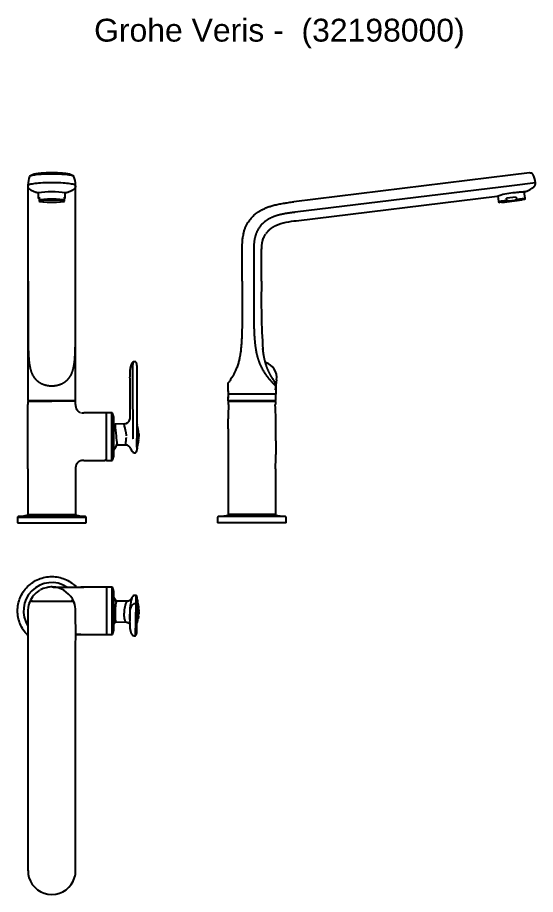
# Model space of a CAD drawing. Header units: millimetres. Extents: x 1617 to 5774, y 11446 to 13973.
# Drawn here: x 1617 to 2071, y 13205 to 13973 of the extents above; entities that cross this region are included whole.
import ezdxf
from ezdxf.enums import TextEntityAlignment as Align

# ---------------------------------------------------------------- set-up
doc = ezdxf.new("R2010")
doc.units = ezdxf.units.MM
doc.layers.get('0').update_dxf_attribs({"color": 250})
doc.styles.add('SEACAD_arial_ttf', font='Arial.ttf')

# ---------------------------------------------------------------- blocks, each defined once
blk = doc.blocks.new('1')
at = {"linetype": 'Continuous'}
for p, q in [((1626.14, 13826.62), (1626.14, 13803.33)), ((1667.83, 13803.33), (1667.83, 13826.62)), ((1635.19, 13819.71), (1635.19, 13815.38)), ((1635.99, 13815.9), (1635.99, 13814.1)), ((1635.99, 13814.1), (1635.99, 13813.03)), ((1635.99, 13813.03), (1635.99, 13812.4)), ((1657.99, 13814.1), (1657.99, 13815.9)), ((1657.99, 13813.03), (1657.99, 13814.1)), ((1657.99, 13812.4), (1657.99, 13813.03)), ((1658.79, 13815.38), (1658.79, 13819.71)), ((1635.99, 13812.4), (1636.48, 13812.12)), ((1657.49, 13812.12), (1657.99, 13812.4)), ((1626.14, 13766.71), (1626.14, 13742.32)), ((1626.14, 13766.7), (1626.14, 13766.7)), ((1667.83, 13766.7), (1667.83, 13766.7)), ((1667.83, 13742.32), (1667.83, 13766.7)), ((1626.14, 13742.32), (1626.14, 13643.33)), ((1667.83, 13643.33), (1667.83, 13742.32)), ((1720.29, 13671.78), (1719.26, 13671.8)), ((1721.86, 13615.97), (1721.75, 13659.28)), ((1715.2, 13657.48), (1715.28, 13621.73)), ((1717.72, 13655.91), (1717.84, 13604.26)), ((1626.14, 13643.33), (1626.14, 13637.95)), ((1626.14, 13636.85), (1626.14, 13634.21)), ((1626.44, 13637.65), (1650.51, 13637.65)), ((1626.44, 13637.15), (1646.98, 13637.15)), ((1650.42, 13637.65), (1626.64, 13637.65)), ((1626.64, 13637.65), (1626.64, 13637.15)), ((1667.53, 13637.15), (1646.98, 13637.15)), ((1667.83, 13637.65), (1650.51, 13637.65)), ((1667.34, 13637.15), (1667.34, 13637.65)), ((1667.83, 13637.65), (1667.83, 13643.33)), ((1667.83, 13634.21), (1667.83, 13636.85)), ((1626.13, 13578.08), (1626.14, 13634.21)), ((1694.69, 13627), (1675.07, 13627)), ((1694.99, 13585.55), (1694.99, 13626.75)), ((1699.7, 13626.95), (1695.19, 13626.95)), ((1699.7, 13585.35), (1699.7, 13626.95)), ((1701.33, 13589.15), (1701.33, 13623.14)), ((1710.49, 13617.29), (1702.73, 13617.02)), ((1723.05, 13609.26), (1723.07, 13609.01)), ((1723.07, 13609.01), (1723.11, 13608.37)), ((1723.11, 13608.37), (1723.13, 13608.12)), ((1723.13, 13608.12), (1723.16, 13607.49)), ((1723.16, 13607.49), (1723.17, 13607.24)), ((1723.17, 13607.24), (1723.19, 13606.22)), ((1723.19, 13606.3), (1723.19, 13606.22)), ((1704.59, 13599.11), (1711.75, 13598.86)), ((1719.39, 13592.12), (1720.41, 13592.14)), ((1675.07, 13585.29), (1693.49, 13585.29)), ((1693.49, 13585.51), (1693.49, 13585.29)), ((1693.49, 13585.51), (1694.69, 13585.51)), ((1694.69, 13585.51), (1693.49, 13585.51)), ((1695.19, 13585.35), (1699.7, 13585.35)), ((1626.13, 13578.08), (1626.13, 13537.96)), ((1667.83, 13578.08), (1667.83, 13537.92)), ((1626.11, 13537.29), (1622.34, 13536.42)), ((1626.13, 13537.97), (1626.18, 13537.65)), ((1626.18, 13537.65), (1626.18, 13537.3)), ((1667.79, 13537.65), (1667.83, 13537.92)), ((1667.79, 13537.3), (1667.79, 13537.65)), ((1667.83, 13537.92), (1667.83, 13537.92)), ((1671.63, 13536.42), (1667.87, 13537.28)), ((1676.99, 13535.35), (1616.98, 13535.35)), ((1616.98, 13535.35), (1616.98, 13530.65)), ((1616.98, 13530.65), (1676.99, 13530.65)), ((1675.99, 13536.35), (1617.99, 13536.35)), ((1622.34, 13536.43), (1622.34, 13536.35)), ((1671.64, 13536.35), (1671.64, 13536.43)), ((1676.99, 13530.65), (1676.99, 13535.35))]:
    blk.add_line(p, q, dxfattribs=at)
for centre, radius, start, end in [((1634.3, 13825.08), 11.21, 96.49759, 126.26674), ((1659.7, 13825.15), 11.13, 53.63017, 83.60549), ((1651.05, 13825.72), 24.93, 160.604, 177.97192), ((1644.91, 13826.1), 22.93, 1.26703, 20.15734), ((1646.98, 13744.87), 75.68, 80.7625, 99.23748), ((22043.71, 13785.03), 20417.58, 179.948626, 180.051436), ((-18789.49, 13785.03), 20457.33, 359.948666, 0.051276), ((1719.2, 13669.88), 1.92, 87.94868, 130.88616), ((1720.31, 13671.51), 0.266, 29.66022, 94.29233), ((1626.44, 13637.95), 0.3, 180.15475, 270.0024), ((1626.44, 13636.85), 0.3, 90, 180), ((1651.3, 13667.8), 30.16, 261.77315, 268.49205), ((1667.53, 13636.85), 0.3, 0, 90), ((1694.69, 13626.7), 0.3, 0, 90), ((1695.19, 13626.75), 0.2, 90, 180), ((1699.7, 13626.55), 0.4, 29.24555, 90), ((1690.02, 13621.12), 11.5, 10.40237, 29.24555), ((1701.03, 13623.14), 0.3, 0, 10.40237), ((1710.34, 13622.26), 4.97, 272.87782, 350.74351), ((1686.3, 13606.13), 19, 32.15325, 37.69417), ((1804.73, 13620.83), 102.44, 182.29369, 187.85604), ((1702.7, 13616.77), 0.305, 90.05425, 168.82366), ((1691.05, 13607.61), 21.76, 26.39008, 26.40972), ((1721.48, 13616.18), 0.299, 28.37937, 56.45367), ((1687.17, 13606.07), 36.02, 5.08321, 16.28336), ((1654.56, 13610.57), 67.45, 4.60411, 4.82952), ((1686.86, 13606.31), 36.26, 9.53941, 15.47399), ((1770.28, 13612.57), 67.27, 184.90221, 191.39697), ((2368.28, 13605.57), 646.77, 179.83928, 180.0818), ((1687.04, 13606.04), 36.15, 356.41468, 0.13713), ((1686.32, 13606.13), 36.87, 359.71626, 0.13658), ((1686.3, 13606.13), 19, 322.30583, 340.66891), ((1711.58, 13593.85), 5, 18.03844, 88.45665), ((1686.56, 13606.09), 36.63, 344.23793, 353.02204), ((1686.32, 13606.13), 36.87, 352.98766, 355.67201), ((1721.99, 13596.99), 5.89, 195.0806, 229.05305), ((1719.3, 13594), 1.87, 228.73297, 272.57554), ((1721.48, 13596.13), 0.296, 267.61379, 340.53756), ((1721.66, 13596.05), 0.0917, 334.64734, 334.76984), ((1721.24, 13596.38), 0.621, 327.61521, 343.95839), ((1695.19, 13585.55), 0.2, 180, 270), ((1699.7, 13585.75), 0.4, 270, 330.75445), ((1690.02, 13591.17), 11.5, 330.75445, 349.59763), ((1701.03, 13589.15), 0.3, 349.59763, 0)]:
    blk.add_arc(centre, radius, start, end, dxfattribs=at)
for centre, major_axis, ratio, start_param, end_param in [((1646.98, 13815.38), (11.8, 0), 0.121869, 2.77125, 3.511935), ((1646.98, 13812.72), (-11.3, 0), 0.121869, 3.372534, 6.052244), ((1646.98, 13815.38), (-11.8, 0), 0.121869, 2.77125, 3.511935), ((1717.95, 13657.78), (0, -13.56), 0.017125, 3.156106, 4.850968), ((1721.69, 13606.13), (0, -10.75), 0.017125, 3.280126, 4.595091), ((1721.69, 13606.13), (0, -10.75), 0.017125, -3.487442, -3.240713), ((1718.07, 13606.14), (0, 1.89), 1, 3.01988, 3.141346), ((1721.57, 13596.1), (-0.168, 0.109), 0.992402, 3.132545, 3.443699), ((1721.56, 13596.09), (-0.182, 0.082), 0.966545, 3.132391, 3.291496)]:
    blk.add_ellipse(centre, major_axis=major_axis, ratio=ratio, start_param=start_param, end_param=end_param, dxfattribs=at)
for major_axis in [(10.75, 0), (10.05, 0)]:
    blk.add_ellipse((1646.98, 13812.4), major_axis=major_axis, ratio=0.121869, dxfattribs=at)
for points, degree, knots in [([(1666.44, 13834), (1666.23, 13834.22), (1665.12, 13834.74), (1661.19, 13835.45), (1654.68, 13835.98), (1646.98, 13836.17), (1639.3, 13835.98), (1632.78, 13835.45), (1628.85, 13834.74), (1627.74, 13834.22), (1627.53, 13834)], 3, [0.0371628, 0.0371628, 0.0371628, 0.0371628, 0.125, 0.25, 0.375, 0.5, 0.625, 0.75, 0.875, 0.9628375, 0.9628375, 0.9628375, 0.9628375]), ([(1660.97, 13836.21), (1660.37, 13836.32), (1658.27, 13836.63), (1653.61, 13837.01), (1646.98, 13837.17), (1640.36, 13837.01), (1635.7, 13836.63), (1633.6, 13836.32), (1633, 13836.21)], 3, [0.1886373, 0.1886373, 0.1886373, 0.1886373, 0.25, 0.375, 0.5, 0.625, 0.75, 0.8113626, 0.8113626, 0.8113626, 0.8113626]), ([(1634.84, 13819.56), (1634.72, 13819.59), (1634.6, 13819.62), (1634.24, 13819.72), (1634, 13819.78), (1633.29, 13819.99), (1632.82, 13820.13), (1631.88, 13820.46), (1631.42, 13820.63), (1630.51, 13821.01), (1630.06, 13821.22), (1629.4, 13821.56), (1629.18, 13821.68), (1628.86, 13821.88), (1628.75, 13821.94), (1628.54, 13822.08), (1628.44, 13822.15), (1628.13, 13822.37), (1627.94, 13822.52), (1627.56, 13822.84), (1627.38, 13823.01), (1627.16, 13823.24), (1627.12, 13823.29), (1627.04, 13823.39), (1627, 13823.44), (1626.89, 13823.58), (1626.81, 13823.68), (1626.61, 13823.99), (1626.5, 13824.21), (1626.38, 13824.51), (1626.36, 13824.57), (1626.32, 13824.69), (1626.3, 13824.75), (1626.26, 13824.93), (1626.23, 13825.05), (1626.19, 13825.29), (1626.18, 13825.42), (1626.16, 13825.66), (1626.15, 13825.79), (1626.15, 13825.91)], 3, [0, 0, 0, 0, 0.031506, 0.031506, 0.096072, 0.096072, 0.225205, 0.225205, 0.354337, 0.354337, 0.48347, 0.48347, 0.548036, 0.548036, 0.580319, 0.580319, 0.612602, 0.612602, 0.677169, 0.677169, 0.741735, 0.741735, 0.757877, 0.757877, 0.774018, 0.774018, 0.806301, 0.806301, 0.870867, 0.870867, 0.887009, 0.887009, 0.903151, 0.903151, 0.935434, 0.935434, 0.967717, 0.967717, 1, 1, 1, 1]), ([(1667.82, 13825.91), (1667.82, 13825.79), (1667.81, 13825.66), (1667.79, 13825.42), (1667.78, 13825.29), (1667.74, 13825.05), (1667.71, 13824.93), (1667.67, 13824.75), (1667.65, 13824.69), (1667.61, 13824.57), (1667.59, 13824.51), (1667.47, 13824.21), (1667.36, 13823.99), (1667.16, 13823.68), (1667.08, 13823.58), (1666.97, 13823.44), (1666.93, 13823.39), (1666.85, 13823.29), (1666.81, 13823.24), (1666.59, 13823.01), (1666.41, 13822.84), (1666.03, 13822.52), (1665.84, 13822.37), (1665.53, 13822.15), (1665.43, 13822.08), (1665.22, 13821.94), (1665.11, 13821.88), (1664.79, 13821.68), (1664.57, 13821.56), (1663.91, 13821.22), (1663.46, 13821.01), (1662.55, 13820.63), (1662.09, 13820.46), (1661.15, 13820.13), (1660.68, 13819.99), (1659.97, 13819.78), (1659.73, 13819.72), (1659.37, 13819.62), (1659.25, 13819.59), (1659.13, 13819.56)], 3, [0, 0, 0, 0, 0.032283, 0.032283, 0.064566, 0.064566, 0.096849, 0.096849, 0.112991, 0.112991, 0.129132, 0.129132, 0.193698, 0.193698, 0.225982, 0.225982, 0.242123, 0.242123, 0.258265, 0.258265, 0.322831, 0.322831, 0.387397, 0.387397, 0.41968, 0.41968, 0.451963, 0.451963, 0.516529, 0.516529, 0.645662, 0.645662, 0.774794, 0.774794, 0.903926, 0.903926, 0.968492, 0.968492, 1, 1, 1, 1]), ([(1634.84, 13819.56), (1634.72, 13819.49), (1634.71, 13819.38), (1634.84, 13819.15), (1634.98, 13819.03), (1635.18, 13818.89)], 3, [0, 0, 0, 0, 0.125, 0.125, 0.233479, 0.233479, 0.233479, 0.233479]), ([(1658.79, 13818.89), (1659, 13819.03), (1659.13, 13819.15), (1659.26, 13819.38), (1659.25, 13819.49), (1659.13, 13819.56)], 3, [0.7661813, 0.7661813, 0.7661813, 0.7661813, 0.875, 0.875, 1, 1, 1, 1]), ([(1626.19, 13742.33), (1626.19, 13741), (1626.19, 13738.32), (1626.19, 13734.28), (1626.19, 13728.97), (1626.19, 13722.25), (1626.2, 13715.57), (1626.2, 13708.89), (1626.21, 13702.21), (1626.23, 13695.51), (1626.28, 13688.83), (1626.38, 13682.2), (1626.63, 13675.65), (1627.2, 13669.31), (1628.45, 13663.42), (1630.81, 13658.26), (1634.68, 13654.07), (1639.08, 13651.8), (1642.93, 13650.89), (1645.62, 13650.68), (1646.98, 13650.68)], 5, [0, 0, 0, 0, 0, 0, 0.0625, 0.125, 0.1875, 0.25, 0.3125, 0.375, 0.4375, 0.5, 0.5625, 0.625, 0.6875, 0.75, 0.8125, 0.875, 0.9375, 1, 1, 1, 1, 1, 1]), ([(1646.98, 13650.68), (1648.35, 13650.68), (1651.04, 13650.89), (1654.89, 13651.8), (1659.29, 13654.07), (1663.16, 13658.26), (1665.52, 13663.42), (1666.77, 13669.31), (1667.34, 13675.65), (1667.59, 13682.2), (1667.69, 13688.83), (1667.74, 13695.51), (1667.76, 13702.21), (1667.77, 13708.89), (1667.77, 13715.57), (1667.78, 13722.25), (1667.78, 13728.97), (1667.78, 13734.28), (1667.78, 13738.32), (1667.78, 13741), (1667.78, 13742.33)], 5, [0, 0, 0, 0, 0, 0, 0.0625, 0.125, 0.1875, 0.25, 0.3125, 0.375, 0.4375, 0.5, 0.5625, 0.625, 0.6875, 0.75, 0.8125, 0.875, 0.9375, 1, 1, 1, 1, 1, 1]), ([(1717.95, 13671.34), (1717.86, 13671.26), (1717.65, 13671.08), (1717.31, 13670.7), (1716.95, 13670.21), (1716.63, 13669.64), (1716.35, 13668.99), (1716.1, 13668.24), (1715.87, 13667.38), (1715.68, 13666.36), (1715.51, 13665.16), (1715.37, 13663.7), (1715.26, 13661.91), (1715.22, 13660.38), (1715.2, 13659.25), (1715.2, 13658.67), (1715.2, 13658.18), (1715.19, 13657.9), (1715.19, 13657.78)], 3, [0, 0, 0, 0, 0.021359, 0.062188, 0.104515, 0.149774, 0.199229, 0.254282, 0.316593, 0.388331, 0.472845, 0.573887, 0.697561, 0.854701, 0.89986, 0.935761, 0.977347, 1, 1, 1, 1]), ([(1721.75, 13659.28), (1721.75, 13659.44), (1721.75, 13659.78), (1721.75, 13660.37), (1721.74, 13661.04), (1721.74, 13661.73), (1721.74, 13662.42), (1721.73, 13663.1), (1721.72, 13663.77), (1721.71, 13664.41), (1721.71, 13665.03), (1721.7, 13665.61), (1721.69, 13666.16), (1721.68, 13666.67), (1721.66, 13667.14), (1721.65, 13667.57), (1721.64, 13667.97), (1721.62, 13668.33), (1721.6, 13668.67), (1721.58, 13668.97), (1721.55, 13669.26), (1721.52, 13669.52), (1721.47, 13669.77), (1721.41, 13670), (1721.33, 13670.25), (1721.21, 13670.51), (1721.05, 13670.83), (1720.82, 13671.22), (1720.65, 13671.48), (1720.54, 13671.65)], 3, [0, 0, 0, 0, 0.02537, 0.063013, 0.103274, 0.14513, 0.188161, 0.232031, 0.276503, 0.321397, 0.366578, 0.41194, 0.457401, 0.502902, 0.54841, 0.593928, 0.639533, 0.685468, 0.732437, 0.782939, 0.822486, 0.851723, 0.872453, 0.890559, 0.906693, 0.922521, 0.942634, 0.968503, 1, 1, 1, 1]), ([(1667.83, 13634.21), (1667.83, 13633.97), (1667.83, 13633.48), (1667.87, 13632.74), (1667.96, 13632.14), (1668.06, 13631.66), (1668.16, 13631.31), (1668.28, 13630.96), (1668.43, 13630.62), (1668.59, 13630.29), (1668.77, 13629.97), (1668.97, 13629.67), (1669.19, 13629.37), (1669.38, 13629.14), (1669.55, 13628.96), (1669.68, 13628.83), (1669.81, 13628.7), (1669.99, 13628.53), (1670.22, 13628.34), (1670.52, 13628.12), (1670.83, 13627.92), (1671.15, 13627.74), (1671.48, 13627.58), (1671.82, 13627.44), (1672.08, 13627.35), (1672.24, 13627.3), (1672.27, 13627.29)], 3, [0, 0, 0, 0, 0.0625, 0.125, 0.1875, 0.21875, 0.25, 0.28125, 0.3125, 0.34375, 0.375, 0.40625, 0.4375, 0.46875, 0.484375, 0.5, 0.515625, 0.53125, 0.5625, 0.59375, 0.625, 0.65625, 0.6875, 0.71875, 0.75, 0.7595854, 0.7595854, 0.7595854, 0.7595854]), ([(1673.14, 13627.1), (1673.3, 13627.08), (1673.69, 13627.03), (1674.33, 13627), (1674.82, 13627), (1675.07, 13627)], 3, [0.8356736, 0.8356736, 0.8356736, 0.8356736, 0.875, 0.9375, 1, 1, 1, 1]), ([(1702.73, 13617.03), (1702.72, 13617.05), (1702.71, 13617.07), (1702.7, 13617.07), (1702.7, 13617.07)], 3, [0.83979767, 0.83979767, 0.83979767, 0.83979767, 0.87991799, 0.8979107, 0.8979107, 0.8979107, 0.8979107]), ([(1712.43, 13606.77), (1712.43, 13606.95), (1712.42, 13607.3), (1712.38, 13607.95), (1712.26, 13608.91), (1712.06, 13609.89), (1711.83, 13610.79), (1711.68, 13611.37), (1711.54, 13611.9), (1711.35, 13612.59), (1711.02, 13613.79), (1710.72, 13615.1), (1710.55, 13616.15), (1710.49, 13616.71), (1710.48, 13617), (1710.48, 13617.17), (1710.48, 13617.23), (1710.49, 13617.26)], 3, [0, 0, 0, 0, 0.035656, 0.071674, 0.133057, 0.229925, 0.276474, 0.327573, 0.35908, 0.396295, 0.487075, 0.653755, 0.760339, 0.860969, 0.921315, 0.95374, 1, 1, 1, 1]), ([(1721.67, 13616.74), (1721.67, 13616.76), (1721.67, 13616.78), (1721.67, 13616.78), (1721.67, 13616.78)], 3, [0, 0, 0, 0, 0.2932318, 0.4109977, 0.4109977, 0.4109977, 0.4109977]), ([(1711.75, 13598.84), (1711.75, 13598.85), (1711.75, 13598.86), (1711.76, 13598.9), (1711.76, 13598.96), (1711.76, 13599.03), (1711.77, 13599.12), (1711.77, 13599.23), (1711.78, 13599.35), (1711.79, 13599.48), (1711.8, 13599.63), (1711.82, 13599.79), (1711.83, 13599.96), (1711.84, 13600.14), (1711.86, 13600.33), (1711.88, 13600.53), (1711.89, 13600.75), (1711.91, 13600.98), (1711.93, 13601.22), (1711.96, 13601.49), (1711.98, 13601.77), (1712.01, 13602.07), (1712.04, 13602.38), (1712.07, 13602.68), (1712.1, 13603), (1712.13, 13603.32), (1712.16, 13603.65), (1712.2, 13603.99), (1712.23, 13604.34), (1712.27, 13604.71), (1712.31, 13605.11), (1712.35, 13605.39), (1712.36, 13605.54)], 3, [0.1654561, 0.1654561, 0.1654561, 0.1654561, 0.1714286, 0.2, 0.2285714, 0.2571429, 0.2857143, 0.3142857, 0.3428571, 0.3714286, 0.4, 0.4285714, 0.4571429, 0.4857143, 0.5142857, 0.5428571, 0.5714286, 0.6, 0.6285714, 0.6571429, 0.6857143, 0.7142857, 0.7428571, 0.7714286, 0.8, 0.8285714, 0.8571429, 0.8857143, 0.9142857, 0.9428571, 0.9714286, 1, 1, 1, 1]), ([(1704.3, 13599.39), (1704.31, 13599.34), (1704.33, 13599.25), (1704.45, 13599.09), (1704.55, 13599.07), (1704.62, 13599.06)], 3, [0, 0, 0, 0, 0.270981, 0.546186, 1, 1, 1, 1]), ([(1721.76, 13596), (1721.74, 13595.74), (1721.73, 13595.55), (1721.67, 13595.06), (1721.62, 13595.82), (1721.54, 13599.23), (1721.52, 13601.83), (1721.51, 13604.65)], 3, [0.4323087, 0.4323087, 0.4323087, 0.4323087, 0.5, 0.5, 0.75, 0.75, 1, 1, 1, 1]), ([(1720.41, 13592.14), (1720.43, 13592.14), (1720.49, 13592.14), (1720.59, 13592.19), (1720.65, 13592.26), (1720.67, 13592.29), (1720.68, 13592.3)], 3, [0, 0, 0, 0, 0.130388, 0.431054, 0.705833, 1, 1, 1, 1]), ([(1720.66, 13592.27), (1720.8, 13592.47), (1720.98, 13592.76), (1721.23, 13593.18), (1721.38, 13593.5), (1721.49, 13593.77), (1721.56, 13594.02), (1721.62, 13594.27), (1721.66, 13594.52), (1721.69, 13594.81), (1721.72, 13595.13), (1721.74, 13595.52), (1721.76, 13595.84), (1721.76, 13596.03), (1721.76, 13596.05)], 3, [0, 0, 0, 0, 0.0480065, 0.0810787, 0.1068301, 0.1277322, 0.1483754, 0.1753509, 0.2052459, 0.2463637, 0.3185067, 0.3849219, 0.4647813, 0.4742599, 0.4742599, 0.4742599, 0.4742599]), ([(1675.07, 13585.29), (1674.82, 13585.29), (1674.33, 13585.29), (1673.6, 13585.26), (1672.99, 13585.17), (1672.52, 13585.07), (1672.16, 13584.97), (1671.82, 13584.85), (1671.48, 13584.71), (1671.15, 13584.55), (1670.83, 13584.37), (1670.52, 13584.17), (1670.22, 13583.95), (1669.99, 13583.76), (1669.81, 13583.59), (1669.68, 13583.47), (1669.55, 13583.33), (1669.38, 13583.15), (1669.19, 13582.92), (1668.97, 13582.63), (1668.77, 13582.32), (1668.59, 13582), (1668.43, 13581.67), (1668.28, 13581.33), (1668.16, 13580.98), (1668.06, 13580.63), (1667.96, 13580.15), (1667.87, 13579.55), (1667.83, 13578.82), (1667.83, 13578.33), (1667.83, 13578.08)], 3, [0, 0, 0, 0, 0.0625, 0.125, 0.1875, 0.21875, 0.25, 0.28125, 0.3125, 0.34375, 0.375, 0.40625, 0.4375, 0.46875, 0.484375, 0.5, 0.515625, 0.53125, 0.5625, 0.59375, 0.625, 0.65625, 0.6875, 0.71875, 0.75, 0.78125, 0.8125, 0.875, 0.9375, 1, 1, 1, 1]), ([(1694.69, 13585.51), (1694.76, 13585.51), (1694.84, 13585.55), (1694.95, 13585.66), (1694.99, 13585.74), (1694.99, 13585.81)], 3, [0, 0, 0, 0, 0.5, 0.5, 1, 1, 1, 1]), ([(1626.09, 13537.3), (1626.09, 13537.3), (1626.22, 13537.3), (1626.75, 13537.3), (1627.15, 13537.3), (1628.19, 13537.3), (1628.85, 13537.3), (1630.36, 13537.3), (1631.22, 13537.3), (1633.17, 13537.3), (1634.23, 13537.3), (1636.49, 13537.3), (1637.72, 13537.3), (1640.25, 13537.3), (1641.55, 13537.3), (1644.23, 13537.3), (1645.61, 13537.3), (1648.34, 13537.3), (1649.7, 13537.3), (1652.39, 13537.3), (1653.71, 13537.3), (1657.49, 13537.3), (1659.82, 13537.3), (1662.71, 13537.3), (1663.6, 13537.3), (1665.12, 13537.3), (1665.76, 13537.3), (1666.81, 13537.3), (1667.21, 13537.3), (1667.75, 13537.3), (1667.88, 13537.3), (1667.89, 13537.3), (1667.89, 13537.3), (1667.89, 13537.3)], 3, [0.2500845, 0.2500845, 0.2500845, 0.2500845, 0.28125, 0.28125, 0.3125, 0.3125, 0.34375, 0.34375, 0.375, 0.375, 0.40625, 0.40625, 0.4375, 0.4375, 0.46875, 0.46875, 0.5, 0.5, 0.53125, 0.53125, 0.5625, 0.5625, 0.625, 0.625, 0.65625, 0.65625, 0.6875, 0.6875, 0.71875, 0.71875, 0.75, 0.75, 0.7501604, 0.7501604, 0.7501604, 0.7501604]), ([(1626.13, 13537.96), (1626.13, 13537.96), (1626.23, 13537.96), (1626.65, 13537.96), (1626.96, 13537.96), (1627.77, 13537.96), (1628.28, 13537.95), (1629.47, 13537.95), (1630.14, 13537.95), (1631.67, 13537.95), (1632.53, 13537.95), (1634.35, 13537.95), (1635.32, 13537.94), (1637.38, 13537.94), (1638.48, 13537.94), (1640.72, 13537.94), (1641.87, 13537.94), (1644.23, 13537.93), (1645.44, 13537.93), (1647.83, 13537.93), (1649.03, 13537.93), (1651.4, 13537.93), (1652.58, 13537.93), (1654.85, 13537.92), (1655.94, 13537.92), (1658.05, 13537.92), (1659.06, 13537.92), (1660.93, 13537.92), (1661.8, 13537.92), (1663.39, 13537.92), (1664.11, 13537.92), (1665.37, 13537.92), (1665.9, 13537.92), (1666.8, 13537.92), (1667.15, 13537.92), (1667.64, 13537.92), (1667.78, 13537.92), (1667.83, 13537.92), (1667.83, 13537.92), (1667.83, 13537.92)], 3, [0, 0, 0, 0, 0.03125, 0.03125, 0.0625, 0.0625, 0.09375, 0.09375, 0.125, 0.125, 0.15625, 0.15625, 0.1875, 0.1875, 0.21875, 0.21875, 0.25, 0.25, 0.28125, 0.28125, 0.3125, 0.3125, 0.34375, 0.34375, 0.375, 0.375, 0.40625, 0.40625, 0.4375, 0.4375, 0.46875, 0.46875, 0.5, 0.5, 0.53125, 0.53125, 0.5625, 0.5625, 0.5686555, 0.5686555, 0.5686555, 0.5686555]), ([(1617.99, 13536.35), (1617.91, 13536.34), (1617.79, 13536.33), (1617.53, 13536.25), (1617.26, 13536.07), (1617.08, 13535.8), (1617, 13535.54), (1616.99, 13535.42), (1616.98, 13535.35)], 3, [0, 0, 0, 0, 0.129435, 0.25503, 0.5, 0.74497, 0.870565, 1, 1, 1, 1]), ([(1676.99, 13535.35), (1676.98, 13535.42), (1676.97, 13535.54), (1676.89, 13535.8), (1676.71, 13536.07), (1676.44, 13536.25), (1676.18, 13536.33), (1676.06, 13536.34), (1675.99, 13536.35)], 3, [0, 0, 0, 0, 0.129435, 0.25503, 0.5, 0.74497, 0.870565, 1, 1, 1, 1])]:
    blk.add_open_spline(points, degree=degree, knots=knots, dxfattribs=at)
for points in [[(1667.82, 13825.91), (1667.82, 13826.24), (1666.74, 13826.91), (1662.1, 13827.75), (1655.17, 13828.32), (1646.98, 13828.52), (1638.8, 13828.32), (1631.87, 13827.75), (1627.23, 13826.91), (1626.15, 13826.24), (1626.15, 13825.91)], [(1715.28, 13621.68), (1715.28, 13621.69), (1715.27, 13621.63), (1715.25, 13621.5)], [(1715.28, 13621.67), (1715.28, 13621.69), (1715.28, 13621.71), (1715.28, 13621.73)], [(1704.59, 13599.1), (1704.6, 13599.07), (1704.61, 13599.05), (1704.62, 13599.05)], [(1711.75, 13598.82), (1711.75, 13598.83), (1711.75, 13598.83), (1711.75, 13598.84)], [(1721.67, 13595.48), (1721.67, 13595.48), (1721.67, 13595.48), (1721.67, 13595.48)]]:
    blk.add_open_spline(points, degree=3, dxfattribs=at)
blk = doc.blocks.new('2')
at = {"linetype": 'Continuous'}
for p, q in [((2065.51, 13837.12), (2048.77, 13835.06)), ((2048.77, 13835.06), (1859.1, 13811.77)), ((2070.58, 13828.45), (2049.89, 13825.91)), ((2049.89, 13825.91), (1860.22, 13802.62)), ((2037.12, 13816.5), (1861.17, 13794.9)), ((2037.56, 13816.65), (2038.11, 13812.14)), ((2045.58, 13813.06), (2038.11, 13812.14)), ((2060.64, 13813.71), (2039.3, 13811.09)), ((2058.95, 13813.1), (2041.08, 13810.91)), ((2053.84, 13815.9), (2045.36, 13814.86)), ((2045.58, 13813.06), (2045.36, 13814.86)), ((2053.84, 13815.9), (2054.06, 13814.1)), ((2054.06, 13814.1), (2061.53, 13815.02)), ((2058.95, 13813.1), (2058.9, 13813.5)), ((2060.64, 13813.71), (2061.14, 13814.09)), ((2061.53, 13815.02), (2060.86, 13820.49)), ((2038.71, 13811.34), (2039.3, 13811.09)), ((2041.03, 13811.31), (2041.08, 13810.91)), ((1813.75, 13742.33), (1813.75, 13766.7)), ((1823.81, 13766.7), (1823.81, 13742.33)), ((1830.75, 13742.33), (1830.75, 13766.7)), ((1813.77, 13742.33), (1813.75, 13742.33)), ((1830.75, 13742.33), (1830.73, 13742.33)), ((1843.89, 13655.84), (1842.7, 13647.29)), ((1801.4, 13647.45), (1801.4, 13649.9)), ((1801.6, 13646.22), (1801.6, 13640)), ((1843.1, 13650.68), (1843.1, 13643.33)), ((1801.4, 13637.95), (1801.4, 13639.45)), ((1801.4, 13636.85), (1801.4, 13634.21)), ((1842.8, 13637.65), (1801.7, 13637.65)), ((1801.7, 13637.15), (1842.8, 13637.15)), ((1843.1, 13643.33), (1801.79, 13643.33)), ((1801.9, 13637.65), (1842.6, 13637.65)), ((1801.9, 13637.65), (1801.9, 13637.15)), ((1842.6, 13637.15), (1842.6, 13637.65)), ((1843.1, 13637.95), (1843.1, 13643.33)), ((1843.1, 13634.21), (1843.1, 13636.85)), ((1801.4, 13613.09), (1801.4, 13599.17)), ((1843.1, 13602.49), (1843.1, 13609.8)), ((1801.4, 13578.08), (1801.4, 13537.92)), ((1843.1, 13537.92), (1843.1, 13578.08)), ((1801.37, 13537.21), (1797.6, 13536.41)), ((1801.4, 13537.95), (1801.4, 13537.95)), ((1801.45, 13537.65), (1801.45, 13537.19)), ((1822.25, 13537.96), (1807.91, 13537.96)), ((1843.05, 13537.3), (1843.05, 13537.65)), ((1846.9, 13536.41), (1843.07, 13537.23)), ((1843.1, 13537.93), (1843.1, 13537.93)), ((1792.25, 13535.35), (1792.25, 13530.65)), ((1852.25, 13530.65), (1792.25, 13530.65)), ((1851.25, 13536.35), (1793.25, 13536.35)), ((1852.25, 13530.65), (1852.25, 13535.35))]:
    blk.add_line(p, q, dxfattribs=at)
for centre, radius, start, end in [((2064.85, 13830.68), 6.47, 57.03613, 84.1921), ((2049.79, 13826.62), 20.87, 5.04644, 27.04591), ((2056.14, 13763.83), 56, 95.60303, 109.85485), ((2060.54, 13814.89), 1, 307, 7), ((2039.1, 13812.26), 1, 187, 247), ((1864.42, 13739.4), 55.62, 93.35611, 112.4677), ((2427.57, 13724.62), 597.11, 178.30045, 184.02546), ((1837.79, 13651.36), 5.35, 352.71656, 22.49385), ((1780.69, 13643.42), 21.1, 359.73986, 10.99495), ((1780.58, 13643.48), 21.21, 349.02952, 359.57589), ((1801.7, 13636.85), 0.3, 90, 180), ((1842.8, 13637.95), 0.3, 270.03203, 359.99472), ((1842.8, 13636.85), 0.3, 0, 90), ((2000.85, 13621.47), 199.45, 176.33863, 179.9294), ((1643.65, 13621.47), 199.45, 0.0706, 3.66137), ((2455.81, 13589.74), 654.41, 179.93692, 181.02052), ((1188.69, 13589.74), 654.41, 358.97948, 0.06308), ((1821.63, 11994.98), 1543.1, 90.50967, 90.75143), ((1821.63, 11994.98), 1543.1, 89.20285, 89.97705)]:
    blk.add_arc(centre, radius, start, end, dxfattribs=at)
blk.add_ellipse((1830.01, 13657.78), major_axis=(0, -14.02), ratio=0.999853, start_param=1.432093, end_param=2.844162, dxfattribs=at)
for points, degree, knots in [([(2061.17, 13820.48), (2062.13, 13820.82), (2063.65, 13821.37), (2065.9, 13822.44), (2067.68, 13823.51), (2069.03, 13824.59), (2069.95, 13825.65), (2070.47, 13826.66), (2070.63, 13827.62), (2070.6, 13828.16), (2070.58, 13828.45)], 3, [0, 0, 0, 0, 0.210363, 0.395731, 0.553413, 0.68291, 0.78647, 0.869335, 0.938635, 1, 1, 1, 1]), ([(2061.31, 13820.53), (2061.31, 13820.53), (2061.04, 13820.5), (2060.01, 13820.41), (2059.24, 13820.34), (2057.32, 13820.16), (2056.14, 13820.06), (2053.57, 13819.82), (2052.14, 13819.7), (2050.67, 13819.56)], 3, [0.5000246, 0.5000246, 0.5000246, 0.5000246, 0.625, 0.625, 0.75, 0.75, 0.875, 0.875, 1, 1, 1, 1]), ([(2047.36, 13812.4), (2047.03, 13812.41), (2046.69, 13812.43), (2046.2, 13812.54), (2046.04, 13812.59), (2045.82, 13812.71), (2045.75, 13812.77), (2045.64, 13812.89), (2045.59, 13812.97), (2045.58, 13813.06)], 3, [0, 0, 0, 0, 0.5, 0.5, 0.75, 0.75, 0.875, 0.875, 1, 1, 1, 1]), ([(2052.5, 13813.03), (2051.65, 13812.81), (2050.8, 13812.65), (2049.09, 13812.44), (2048.23, 13812.39), (2047.36, 13812.4)], 3, [0, 0, 0, 0, 0.5, 0.5, 1, 1, 1, 1]), ([(2054.06, 13814.1), (2054.07, 13814.01), (2054.05, 13813.93), (2053.97, 13813.78), (2053.92, 13813.71), (2053.73, 13813.54), (2053.59, 13813.45), (2053.14, 13813.22), (2052.82, 13813.12), (2052.5, 13813.03)], 3, [0, 0, 0, 0, 0.125, 0.125, 0.25, 0.25, 0.5, 0.5, 1, 1, 1, 1]), ([(1860.22, 13802.62), (1858.39, 13802.4), (1855.31, 13802.02), (1851.15, 13801.44), (1845.32, 13800.31), (1838.42, 13797.82), (1832.27, 13794.05), (1827.55, 13788.68), (1824.65, 13781.52), (1823.92, 13775.72), (1823.82, 13771.19), (1823.81, 13768.41), (1823.81, 13766.7)], 5, [0, 0, 0, 0, 0, 0, 0.156107, 0.263389, 0.356764, 0.506041, 0.616662, 0.762713, 0.8548, 1, 1, 1, 1, 1, 1]), ([(1830.75, 13766.7), (1830.75, 13767.56), (1830.75, 13768.86), (1830.8, 13770.81), (1830.88, 13772.33), (1830.98, 13773.46), (1831.08, 13774.33), (1831.17, 13775.04), (1831.27, 13775.65), (1831.4, 13776.37), (1831.62, 13777.38), (1831.98, 13778.71), (1832.57, 13780.39), (1833.1, 13781.46), (1833.46, 13782.15)], 3, [0, 0, 0, 0, 0.13133, 0.237157, 0.320151, 0.384583, 0.438684, 0.484636, 0.5231, 0.569844, 0.640873, 0.735924, 0.855227, 1, 1, 1, 1]), ([(1813.77, 13742.33), (1813.77, 13739.27), (1813.77, 13734.31), (1813.77, 13726.47), (1813.76, 13719.47), (1813.74, 13713.09), (1813.7, 13707.42), (1813.63, 13702.42), (1813.53, 13698.05), (1813.41, 13694.18), (1813.26, 13691.03), (1813.11, 13688.48), (1812.96, 13686.47), (1812.8, 13684.56), (1812.62, 13682.77), (1812.43, 13681.09), (1812.2, 13679.35), (1811.9, 13677.39), (1811.46, 13675.02), (1810.82, 13672.21), (1809.88, 13668.94), (1808.72, 13665.77), (1807.42, 13662.86), (1806.1, 13660.27), (1804.78, 13658), (1803.58, 13656.12), (1802.6, 13654.69), (1802.03, 13653.89), (1801.8, 13653.58), (1801.78, 13653.55), (1801.77, 13653.55)], 3, [0, 0, 0, 0, 0.0839318, 0.1614104, 0.2321859, 0.2961983, 0.3536065, 0.4035001, 0.4470459, 0.4852894, 0.5205481, 0.5420138, 0.5623741, 0.5815856, 0.5996667, 0.6166412, 0.6326041, 0.6528483, 0.6765466, 0.7058149, 0.7406186, 0.7809603, 0.810993, 0.8433284, 0.8786258, 0.906568, 0.9360399, 0.9670839, 0.9833097, 0.9962779, 0.9962779, 0.9962779, 0.9962779]), ([(1813.75, 13736.22), (1813.75, 13733.85), (1813.75, 13730.07), (1813.75, 13724.18), (1813.75, 13719.15), (1813.74, 13715.09), (1813.73, 13712.72), (1813.73, 13711.8)], 3, [0, 0, 0, 0, 0.0699804, 0.1324061, 0.1871654, 0.2340348, 0.2638285, 0.2638285, 0.2638285, 0.2638285]), ([(1823.81, 13742.33), (1823.81, 13741), (1823.81, 13738.32), (1823.81, 13734.28), (1823.81, 13728.97), (1823.82, 13722.25), (1823.84, 13715.57), (1823.9, 13708.89), (1824.02, 13702.21), (1824.27, 13695.51), (1824.72, 13688.83), (1825.54, 13682.2), (1826.92, 13675.65), (1829.1, 13669.31), (1832.17, 13663.42), (1835.85, 13658.26), (1839.57, 13654.07), (1841.91, 13651.8), (1842.88, 13650.89), (1843.1, 13650.68), (1843.1, 13650.68)], 5, [0, 0, 0, 0, 0, 0, 0.0625, 0.125, 0.1875, 0.25, 0.3125, 0.375, 0.4375, 0.5, 0.5625, 0.625, 0.6875, 0.75, 0.8125, 0.875, 0.9375, 1, 1, 1, 1, 1, 1]), ([(1840.58, 13656.75), (1840.2, 13657.34), (1839.33, 13658.75), (1837.83, 13661.35), (1835.87, 13665.41), (1833.96, 13670.95), (1832.9, 13675.74), (1832.33, 13679.41), (1832.02, 13681.9), (1831.88, 13683.22), (1831.87, 13683.34)], 5, [0.066562, 0.066562, 0.066562, 0.066562, 0.066562, 0.066562, 0.1250003, 0.1875003, 0.2500003, 0.3125003, 0.3750002, 0.3816396, 0.3816396, 0.3816396, 0.3816396, 0.3816396, 0.3816396]), ([(1842.76, 13653.41), (1842.68, 13653.54), (1842.54, 13653.78), (1842.05, 13654.53), (1841.33, 13655.58), (1840.78, 13656.44), (1840.45, 13656.96)], 3, [0, 0, 0, 0, 0.240396, 0.484342, 0.735572, 1, 1, 1, 1]), ([(1842.83, 13650.93), (1842.88, 13651.37), (1842.95, 13652.02), (1842.97, 13652.83), (1842.82, 13653.26), (1842.72, 13653.48)], 3, [0, 0, 0, 0, 0.2948952, 0.5271273, 0.744942, 0.744942, 0.744942, 0.744942]), ([(1801.7, 13637.65), (1801.66, 13637.65), (1801.57, 13637.66), (1801.47, 13637.74), (1801.42, 13637.82), (1801.4, 13637.89), (1801.4, 13637.93), (1801.4, 13637.95)], 3, [0, 0, 0, 0, 0.225698, 0.500029, 0.749843, 0.87491, 1, 1, 1, 1]), ([(1801.4, 13613.08), (1801.4, 13613.34), (1801.4, 13614.1), (1801.4, 13615.39), (1801.4, 13616.94), (1801.4, 13618.5), (1801.4, 13620.06), (1801.4, 13621.14), (1801.4, 13621.69), (1801.4, 13621.72)], 3, [0.5534524, 0.5534524, 0.5534524, 0.5534524, 0.5710857, 0.6040791, 0.6370725, 0.6700659, 0.7030593, 0.7360527, 0.7379632, 0.7379632, 0.7379632, 0.7379632]), ([(1843.1, 13609.79), (1843.1, 13609.81), (1843.1, 13610.55), (1843.1, 13612.36), (1843.1, 13615.38), (1843.1, 13618.49), (1843.1, 13620.61), (1843.1, 13621.69), (1843.1, 13621.72)], 3, [0.4711178, 0.4711178, 0.4711178, 0.4711178, 0.4720775, 0.537784, 0.6037177, 0.6697413, 0.7357884, 0.7376901, 0.7376901, 0.7376901, 0.7376901]), ([(1843.1, 13606.14), (1843.1, 13606.14), (1843.1, 13606.14), (1843.1, 13606.14), (1843.1, 13606.13)], 3, [0.00000734, 0.00000734, 0.00000734, 0.00000734, 0.01018133, 0.07616924, 0.07616924, 0.07616924, 0.07616924]), ([(1801.4, 13599.18), (1801.4, 13598.44), (1801.4, 13596.66), (1801.4, 13593.8), (1801.4, 13591.64), (1801.4, 13590.52), (1801.4, 13590.45)], 3, [0.5536995, 0.5536995, 0.5536995, 0.5536995, 0.6037112, 0.6697359, 0.735784, 0.7402773, 0.7402773, 0.7402773, 0.7402773]), ([(1843.1, 13602.49), (1843.1, 13602.48), (1843.1, 13602.29), (1843.1, 13601.89), (1843.1, 13601.05), (1843.1, 13599.9), (1843.1, 13598.42), (1843.1, 13596.9), (1843.1, 13595.36), (1843.1, 13593.8), (1843.1, 13592.23), (1843.1, 13591.11), (1843.1, 13590.52), (1843.1, 13590.44)], 3, [0.4711745, 0.4711745, 0.4711745, 0.4711745, 0.4720967, 0.4885937, 0.5050907, 0.5380846, 0.5710786, 0.6040725, 0.6370665, 0.6700604, 0.7030544, 0.7360484, 0.7405886, 0.7405886, 0.7405886, 0.7405886]), ([(1801.35, 13537.3), (1801.35, 13537.3), (1801.49, 13537.3), (1802.02, 13537.3), (1802.42, 13537.3), (1803.47, 13537.3), (1804.11, 13537.3), (1805.63, 13537.3), (1806.51, 13537.3), (1809.4, 13537.3), (1811.73, 13537.3), (1816.76, 13537.3), (1819.51, 13537.3), (1823.6, 13537.3), (1824.99, 13537.3), (1827.67, 13537.3), (1828.97, 13537.3), (1831.5, 13537.3), (1832.73, 13537.3), (1834.99, 13537.3), (1836.05, 13537.3), (1838, 13537.3), (1838.86, 13537.3), (1840.38, 13537.3), (1841.03, 13537.3), (1842.08, 13537.3), (1842.48, 13537.3), (1843.01, 13537.3), (1843.15, 13537.3), (1843.15, 13537.3), (1843.15, 13537.3), (1843.15, 13537.3)], 3, [0, 0, 0, 0, 0.03125, 0.03125, 0.0625, 0.0625, 0.09375, 0.09375, 0.125, 0.125, 0.1875, 0.1875, 0.25, 0.25, 0.28125, 0.28125, 0.3125, 0.3125, 0.34375, 0.34375, 0.375, 0.375, 0.40625, 0.40625, 0.4375, 0.4375, 0.46875, 0.46875, 0.5, 0.5, 0.5000538, 0.5000538, 0.5000538, 0.5000538]), ([(1793.25, 13536.35), (1793.18, 13536.34), (1793.05, 13536.33), (1792.8, 13536.25), (1792.53, 13536.07), (1792.34, 13535.8), (1792.26, 13535.54), (1792.25, 13535.42), (1792.25, 13535.35)], 3, [0, 0, 0, 0, 0.129435, 0.25503, 0.5, 0.74497, 0.870565, 1, 1, 1, 1]), ([(1852.25, 13535.35), (1852.25, 13535.42), (1852.24, 13535.54), (1852.16, 13535.8), (1851.98, 13536.07), (1851.7, 13536.25), (1851.45, 13536.33), (1851.33, 13536.34), (1851.25, 13536.35)], 3, [0, 0, 0, 0, 0.129435, 0.25503, 0.5, 0.74497, 0.870565, 1, 1, 1, 1])]:
    blk.add_open_spline(points, degree=degree, knots=knots, dxfattribs=at)
for points, degree in [([(1813.75, 13766.7), (1813.75, 13784.24), (1813.75, 13796.7), (1827.7, 13807.92), (1841.68, 13809.63), (1859.1, 13811.77)], 5), ([(1843.17, 13790.8), (1840.99, 13789.79), (1839.01, 13788.6), (1837.27, 13787.21), (1835.79, 13785.65), (1834.57, 13783.93)], 5), ([(1861.17, 13794.9), (1860.89, 13794.86), (1860.61, 13794.83), (1860.33, 13794.8), (1860.06, 13794.76), (1859.78, 13794.73)], 5), ([(1833.33, 13781.91), (1833.59, 13782.39), (1833.87, 13782.85), (1834.19, 13783.35)], 3), ([(1801.4, 13649.9), (1801.4, 13650.8), (1801.4, 13651.55), (1801.2, 13652.3), (1801.36, 13652.89), (1801.77, 13653.55)], 5), ([(1842.34, 13654.12), (1842.3, 13654.17), (1842.26, 13654.23), (1842.22, 13654.29)], 3), ([(1843.1, 13606.14), (1843.1, 13606.15), (1843.1, 13606.15), (1843.1, 13606.16)], 3)]:
    blk.add_open_spline(points, degree=degree, dxfattribs=at)
blk = doc.blocks.new('3')
at = {"linetype": 'Continuous'}
for p, q in [((1636.02, 13471.39), (1635.94, 13471.34)), ((1643.8, 13474.3), (1643.54, 13474.3)), ((1650.44, 13474.3), (1649.82, 13474.3)), ((1675.07, 13474.5), (1672.41, 13474.5)), ((1694.69, 13474.51), (1675.07, 13474.51)), ((1694.99, 13474.25), (1694.99, 13433.05)), ((1699.7, 13474.45), (1695.19, 13474.45)), ((1699.7, 13474.45), (1699.7, 13432.85)), ((1701.33, 13436.66), (1701.33, 13470.65)), ((1630.12, 13462.15), (1663.85, 13462.15)), ((1712.56, 13462.2), (1704.08, 13462.05)), ((1713.02, 13462.28), (1712.68, 13462.26)), ((1718.3, 13466.55), (1718.31, 13466.68)), ((1720.53, 13459.75), (1719.5, 13459.78)), ((1720.65, 13467.08), (1719.63, 13467.12)), ((1720.53, 13459.75), (1720.05, 13431.88)), ((1720.65, 13466.95), (1720.53, 13459.75)), ((1721.51, 13442.38), (1721.86, 13462.98)), ((1721.39, 13435.46), (1721.75, 13456.16)), ((1722.96, 13457.76), (1723.07, 13456.7)), ((1723.19, 13454.46), (1723.07, 13456.7)), ((1723.17, 13452.48), (1723.11, 13451.21)), ((1723.15, 13452.5), (1723.19, 13452.98)), ((1723.19, 13453.02), (1723.17, 13452.48)), ((1723.19, 13454.46), (1723.19, 13453.57)), ((1723.19, 13453.03), (1723.19, 13453.57)), ((1723.19, 13453.03), (1723.19, 13453.04)), ((1723.19, 13452.98), (1723.19, 13453.03)), ((1723.19, 13453.02), (1723.19, 13453.03)), ((1715.3, 13450.93), (1715.22, 13445.97)), ((1722.81, 13448.37), (1722.51, 13446.68)), ((1722.89, 13448.99), (1722.81, 13448.37)), ((1723.11, 13451.21), (1723.07, 13450.62)), ((1703.29, 13444.15), (1712.19, 13443.69)), ((1721.39, 13435.56), (1721.51, 13442.38)), ((1675.07, 13432.8), (1694.69, 13432.8)), ((1695.19, 13432.85), (1699.7, 13432.85)), ((1719.02, 13431.88), (1720.05, 13431.88)), ((1626.14, 13415.77), (1626.14, 13226.1)), ((1667.83, 13226.1), (1667.83, 13415.77))]:
    blk.add_line(p, q, dxfattribs=at)
for centre, radius, start, end in [((1646.99, 13453.65), 24.75, 57.43839, 212.58272), ((1647.02, 13453.62), 20.89, 122.01117, 157.77076), ((1646.99, 13453.65), 20.9, 120.01512, 122.10074), ((1647.07, 13453.81), 20.75, 90.2379, 118.47869), ((1643.54, 13474), 0.3, 90, 130.9338), ((1646.99, 13453.65), 20.9, 88.97979, 96.34747), ((1581.43, 12611.63), 865.42, 85.57129, 85.65578), ((1663.24, 15146.81), 1672.37, 269.4865, 270.4053), ((1659.1, 1026.3), 12448.21, 90.046163, 90.049878), ((1646.99, 13453.67), 20.84, 82.05472, 85.30274), ((1646.98, 13453.66), 20.85, 82.25432, 82.49287), ((1646.88, 13453.51), 21.01, 22.43463, 82.19556), ((1650.44, 13474), 0.3, 32.05163, 90), ((1646.99, 13453.67), 20.84, 78.93879, 79.78999), ((1646.99, 13453.67), 20.84, 78.93439, 78.93925), ((1694.69, 13474.21), 0.3, 0, 90), ((1695.19, 13474.25), 0.2, 90, 180), ((1699.7, 13474.05), 0.4, 29.24555, 90), ((1690.02, 13468.63), 11.5, 10.40237, 29.24555), ((1701.03, 13470.65), 0.3, 0, 10.40237), ((1646.99, 13453.65), 20.9, 159.80964, 184.3168), ((1646.99, 13453.65), 20.9, 157.76059, 159.27744), ((1629.79, 13456.45), 5.72, 86.62986, 100.81838), ((1664.16, 13456.08), 6.08, 79.91127, 93.16647), ((1646.98, 13453.65), 20.85, 20.05997, 22.19811), ((1646.98, 13453.66), 20.85, 18.07339, 20.28759), ((1646.99, 13453.65), 20.84, 0.12132, 20.06268), ((1686.3, 13453.67), 19, 25.03187, 37.69417), ((1703.99, 13461.65), 0.462, 91.84224, 143.14319), ((1703.99, 13461.65), 0.462, 87.64524, 89.38063), ((1730.3, 13452.92), 19.85, 152.17169, 183.5159), ((1730.41, 13456.2), 18.75, 161.12769, 161.43434), ((1759.55, 13452.38), 44.27, 163.76884, 181.88413), ((1721.43, 13462.85), 4.94, 128.36753, 155.60216), ((1761.39, 13457.06), 45.1, 170.00083, 170.27044), ((1719.54, 13465.17), 1.95, 87.325, 129.42247), ((1720.66, 13466.81), 0.262, 25.08195, 91.97497), ((1717.16, 13464.05), 4.73, 356.71081, 37.78281), ((1688.39, 13453.98), 34.79, 13.40122, 15.3224), ((1687.35, 13453.7), 35.84, 8.07669, 15.18766), ((1646.98, 13453.66), 20.85, 355.69576, 1.98954), ((-512.87, 13434.73), 2180.78, 359.50176, 0.49825), ((1717.11, 13456.71), 4.67, 353.23667, 38.41898), ((1688.26, 13453.3), 34.91, 342.73097, 358.68091), ((1687.09, 13453.66), 36.11, 6.52036, 8.08498), ((1688.39, 13453.98), 34.79, 3.54863, 4.3661), ((1686.3, 13453.67), 19, 322.30583, 331.21711), ((1701.03, 13436.66), 0.3, 349.59763, 0), ((1653.96, 21586.91), 8154.11, 270.097519, 270.148318), ((1694.69, 13433.1), 0.3, 270, 0), ((1695.19, 13433.05), 0.2, 180, 270), ((1699.7, 13433.25), 0.4, 270, 330.75445), ((1690.02, 13438.68), 11.5, 330.75445, 349.59763), ((1718.97, 13433.75), 1.87, 227.77813, 271.59531), ((1716.5, 13435.11), 4.91, 320.71207, 4.01162), ((1645.73, 13225.72), 19.54, 178.31331, 196.39216), ((1648.24, 13225.72), 19.54, 343.60784, 1.68667), ((1646.99, 13226.2), 20.88, 196.67088, 343.32912)]:
    blk.add_arc(centre, radius, start, end, dxfattribs=at)
for centre, major_axis, ratio, start_param, end_param in [((1703.85, 13461.73), (0.23, -0.193), 0.984272, 3.138054, 3.497255), ((1712.59, 13467.27), (-0.13, 5), 0.997452, 3.200027, 4.203245), ((1719.43, 13457.8), (2, -0.03), 0.990413, 1.553359, 2.264319), ((1720.52, 13459.45), (0.3, -0.005), 0.990413, 0.592547, 1.553358)]:
    blk.add_ellipse(centre, major_axis=major_axis, ratio=ratio, start_param=start_param, end_param=end_param, dxfattribs=at)
for points, degree, knots in [([(1626.12, 13432.1), (1626, 13432.21), (1625.89, 13432.33), (1622.99, 13435.22), (1620.77, 13438.55), (1617.77, 13445.8), (1616.98, 13449.73), (1616.98, 13457.58), (1617.77, 13461.51), (1620.77, 13468.76), (1622.99, 13472.09), (1628.55, 13477.64), (1631.88, 13479.87), (1639.13, 13482.87), (1643.06, 13483.65), (1650.91, 13483.65), (1654.84, 13482.87), (1662.09, 13479.87), (1665.42, 13477.64), (1668.31, 13474.75), (1668.43, 13474.64), (1668.54, 13474.52)], 3, [0.3724103, 0.3724103, 0.3724103, 0.3724103, 0.375, 0.375, 0.4375, 0.4375, 0.5, 0.5, 0.5625, 0.5625, 0.625, 0.625, 0.6875, 0.6875, 0.75, 0.75, 0.8125, 0.8125, 0.875, 0.875, 0.8775966, 0.8775966, 0.8775966, 0.8775966]), ([(1628.71, 13462.06), (1628.59, 13462.04), (1628.37, 13462), (1628.08, 13461.85), (1627.89, 13461.7), (1627.72, 13461.51), (1627.55, 13461.21), (1627.46, 13460.96), (1627.4, 13460.8)], 3, [0, 0, 0, 0, 0.165083, 0.335472, 0.421591, 0.51541, 0.736307, 1, 1, 1, 1]), ([(1627.4, 13460.8), (1627.43, 13460.88), (1627.46, 13460.96), (1627.49, 13461.04), (1627.52, 13461.12), (1627.56, 13461.2), (1627.56, 13461.21)], 5, [0, 0, 0, 0, 0, 0, 0.125, 0.1293666, 0.1293666, 0.1293666, 0.1293666, 0.1293666, 0.1293666]), ([(1627.43, 13460.89), (1627.47, 13460.99), (1627.53, 13461.16), (1627.66, 13461.42), (1627.81, 13461.64), (1628.01, 13461.82), (1628.27, 13461.97), (1628.56, 13462.06), (1628.79, 13462.1), (1628.87, 13462.11)], 3, [0, 0, 0, 0, 0.136277, 0.2635813, 0.3824796, 0.4933072, 0.5963459, 0.714491, 0.7726845, 0.7726845, 0.7726845, 0.7726845]), ([(1629.47, 13462.15), (1629.51, 13462.15), (1629.7, 13462.16), (1629.91, 13462.16), (1630.11, 13462.15)], 3, [0.8980557, 0.8980557, 0.8980557, 0.8980557, 0.9160321, 1, 1, 1, 1]), ([(1663.88, 13462.16), (1663.93, 13462.16), (1664.01, 13462.16), (1664.15, 13462.16), (1664.29, 13462.16), (1664.47, 13462.16), (1664.69, 13462.15), (1664.96, 13462.13), (1665.23, 13462.1), (1665.49, 13462.04), (1665.72, 13461.96), (1665.93, 13461.84), (1666.1, 13461.7), (1666.24, 13461.53), (1666.35, 13461.34), (1666.45, 13461.11), (1666.51, 13460.98), (1666.54, 13460.89)], 3, [0, 0, 0, 0, 0.008525, 0.016746, 0.025105, 0.034031, 0.054883, 0.081317, 0.126897, 0.185405, 0.257525, 0.343732, 0.444422, 0.559971, 0.690761, 0.83722, 1, 1, 1, 1]), ([(1666.57, 13460.8), (1666.51, 13460.96), (1666.42, 13461.21), (1666.26, 13461.5), (1666.08, 13461.7), (1665.93, 13461.82), (1665.77, 13461.91), (1665.53, 13462.02), (1665.36, 13462.05), (1665.22, 13462.07)], 3, [0, 0, 0, 0, 0.284062, 0.519258, 0.612696, 0.692339, 0.767008, 0.843472, 1, 1, 1, 1]), ([(1703.62, 13461.92), (1703.55, 13461.81), (1703.43, 13461.63), (1703.27, 13461.13), (1703.13, 13460.6), (1703.03, 13460.03), (1702.93, 13459.44), (1702.84, 13458.81), (1702.75, 13458.14), (1702.67, 13457.36), (1702.6, 13456.51), (1702.52, 13455.53), (1702.46, 13454.47), (1702.4, 13453.22), (1702.38, 13452.42), (1702.37, 13451.92)], 3, [0, 0, 0, 0, 0.102045, 0.192096, 0.270411, 0.338275, 0.402896, 0.465582, 0.526331, 0.587515, 0.663927, 0.732934, 0.811959, 0.900981, 1, 1, 1, 1]), ([(1721.88, 13463.71), (1721.88, 13463.75), (1721.88, 13463.79), (1721.88, 13463.81), (1721.88, 13463.81), (1721.88, 13463.81), (1721.88, 13463.81)], 3, [0, 0, 0, 0, 0.4228939, 0.6656432, 0.726069, 0.732076, 0.732076, 0.732076, 0.732076]), ([(1626.14, 13453.7), (1626.14, 13453.7), (1626.14, 13453.7), (1626.13, 13453.66), (1626.13, 13453.54), (1626.13, 13453.35), (1626.13, 13453.07), (1626.13, 13452.71), (1626.13, 13452.28), (1626.13, 13451.73), (1626.13, 13451.05), (1626.13, 13450.23), (1626.13, 13449.39), (1626.13, 13448.54), (1626.13, 13447.72), (1626.13, 13446.99), (1626.13, 13446.38), (1626.13, 13445.86), (1626.13, 13445.29), (1626.13, 13444.59), (1626.13, 13443.71), (1626.13, 13442.61), (1626.13, 13441.29), (1626.13, 13439.78), (1626.13, 13438.08), (1626.13, 13436.2), (1626.13, 13434.07), (1626.13, 13431.68), (1626.13, 13429.24), (1626.13, 13426.76), (1626.14, 13424.29), (1626.14, 13421.64), (1626.14, 13418.73), (1626.14, 13416.9), (1626.14, 13415.77)], 3, [0, 0, 0, 0, 0.047487, 0.090965, 0.13084, 0.167476, 0.201208, 0.232339, 0.261139, 0.287841, 0.320505, 0.350133, 0.376987, 0.401231, 0.422944, 0.442155, 0.45492, 0.466268, 0.478016, 0.493143, 0.511764, 0.533984, 0.559941, 0.589805, 0.620047, 0.65375, 0.691091, 0.732263, 0.777479, 0.815999, 0.857305, 0.901571, 0.949029, 1, 1, 1, 1]), ([(1715.22, 13445.97), (1715.26, 13448.39), (1715.45, 13454.11), (1716.72, 13458.18), (1718.18, 13459.35)], 3, [0, 0, 0, 0, 0.50004, 1, 1, 1, 1]), ([(1702.37, 13451.92), (1702.37, 13451.49), (1702.36, 13450.81), (1702.37, 13449.76), (1702.39, 13448.87), (1702.42, 13448.03), (1702.47, 13447.28), (1702.52, 13446.62), (1702.58, 13446.05), (1702.65, 13445.55), (1702.72, 13445.17), (1702.8, 13444.84), (1702.9, 13444.56), (1703.04, 13444.31), (1703.21, 13444.15), (1703.3, 13444.12), (1703.36, 13444.11)], 3, [0, 0, 0, 0, 0.095359, 0.183516, 0.264463, 0.338202, 0.425258, 0.499485, 0.562368, 0.645246, 0.715277, 0.759572, 0.825243, 0.881188, 0.946872, 1, 1, 1, 1]), ([(1712.21, 13443.68), (1712.15, 13443.72), (1712.03, 13443.82), (1711.83, 13444.04), (1711.68, 13444.24), (1711.54, 13444.47), (1711.35, 13444.81), (1711.02, 13445.56), (1710.72, 13446.79), (1710.55, 13448.31), (1710.49, 13449.51), (1710.48, 13450.42), (1710.48, 13451.09), (1710.48, 13451.47), (1710.49, 13451.7)], 3, [0.1595929, 0.1595929, 0.1595929, 0.1595929, 0.229925, 0.2764741, 0.3275732, 0.35908, 0.3962945, 0.4870749, 0.6537553, 0.760339, 0.8609691, 0.9213152, 0.95374, 1, 1, 1, 1]), ([(1715.22, 13445.97), (1715.2, 13445.18), (1715.19, 13443.83), (1715.21, 13441.58), (1715.32, 13439.4), (1715.5, 13437.55), (1715.77, 13436.08), (1716.07, 13434.96), (1716.47, 13433.96), (1717.01, 13433.06), (1717.46, 13432.61), (1717.72, 13432.36)], 3, [0, 0, 0, 0, 0.151089, 0.308929, 0.465811, 0.614376, 0.701165, 0.782411, 0.85839, 0.930191, 1, 1, 1, 1]), ([(1721.74, 13451.53), (1721.72, 13450.27), (1721.7, 13449.03), (1721.67, 13446.78), (1721.66, 13445.77), (1721.63, 13444.18), (1721.62, 13443.59), (1721.6, 13443.04), (1721.6, 13442.93), (1721.59, 13442.93)], 3, [0.0082117, 0.0082117, 0.0082117, 0.0082117, 0.25, 0.25, 0.5, 0.5, 0.75, 0.75, 0.9104043, 0.9104043, 0.9104043, 0.9104043]), ([(1712.17, 13443.68), (1712.59, 13443.65), (1713.27, 13443.59), (1714.25, 13443.22), (1714.86, 13442.84), (1715.15, 13442.6), (1715.23, 13442.53)], 3, [0, 0, 0, 0, 0.0595978, 0.114288, 0.1618414, 0.1795143, 0.1795143, 0.1795143, 0.1795143]), ([(1672.41, 13432.8), (1672.24, 13432.8), (1671.03, 13432.8), (1669.51, 13432.8), (1668.15, 13432.8), (1667.84, 13432.8)], 3, [0.00000734, 0.00000734, 0.00000734, 0.00000734, 0.01018133, 0.07616924, 0.09587111, 0.09587111, 0.09587111, 0.09587111]), ([(1672.41, 13432.8), (1671.2, 13432.8), (1669.67, 13432.8), (1668.15, 13432.8), (1667.84, 13432.8)], 3, [0, 0, 0, 0, 0.0762641, 0.09597917, 0.09597917, 0.09597917, 0.09597917]), ([(1668.54, 13432.79), (1668.43, 13432.67), (1668.31, 13432.56), (1668.08, 13432.33), (1667.97, 13432.21), (1667.85, 13432.1)], 3, [0.122403321, 0.122403321, 0.122403321, 0.122403321, 0.125, 0.125, 0.127589909, 0.127589909, 0.127589909, 0.127589909]), ([(1720.05, 13431.88), (1720.06, 13431.88), (1720.1, 13431.88), (1720.18, 13431.9), (1720.25, 13431.95), (1720.29, 13431.99), (1720.3, 13432.02), (1720.3, 13432.02)], 3, [0, 0, 0, 0, 0.119037, 0.451759, 0.71889, 0.944071, 1, 1, 1, 1])]:
    blk.add_open_spline(points, degree=degree, knots=knots, dxfattribs=at)
for points, degree in [([(1628.57, 13462.04), (1628.6, 13462.05), (1628.62, 13462.06), (1628.65, 13462.06), (1628.68, 13462.07), (1628.71, 13462.07)], 5), ([(1704.08, 13462.05), (1704.06, 13462.07), (1704.02, 13462.08), (1703.99, 13462.08)], 3), ([(1721.87, 13463.74), (1721.88, 13463.81), (1721.88, 13463.84), (1721.88, 13463.84)], 3), ([(1721.94, 13463.15), (1721.94, 13463.21), (1721.94, 13463.19), (1721.94, 13463.09)], 3), ([(1712.24, 13443.66), (1712.23, 13443.67), (1712.22, 13443.68), (1712.21, 13443.68)], 3), ([(1626.2, 13226.3), (1626.17, 13226.26), (1626.15, 13226.22), (1626.14, 13226.18), (1626.14, 13226.14), (1626.14, 13226.1)], 5), ([(1667.83, 13226.1), (1667.83, 13226.14), (1667.83, 13226.18), (1667.82, 13226.22), (1667.8, 13226.26), (1667.77, 13226.3)], 5)]:
    blk.add_open_spline(points, degree=degree, dxfattribs=at)

msp = doc.modelspace()

# ---------------------------------------------------------------- block references
for name in ['1', '2', '3']:
    msp.add_blockref(name, (0, 0))

# ---------------------------------------------------------------- texts
at = {"style": 'SEACAD_arial_ttf'}
msp.add_text('Grohe Veris -  (32198000)', height=20, dxfattribs=at).set_placement((1684.05, 13972.06), align=Align.TOP_LEFT)

doc.saveas('drawing.dxf')
